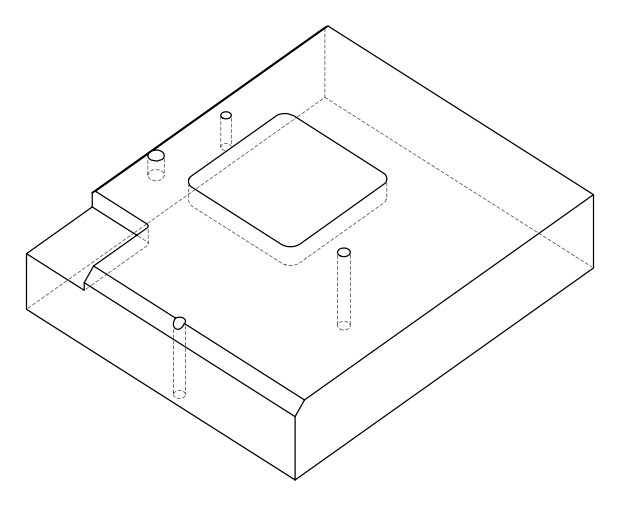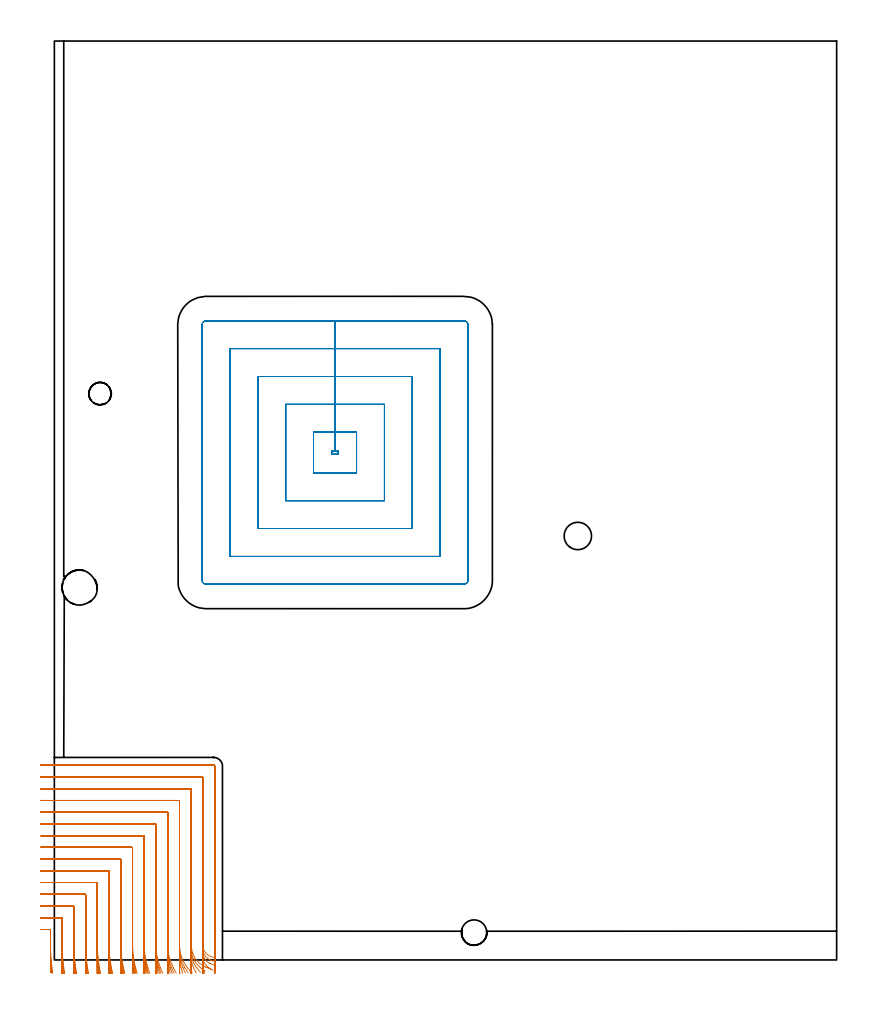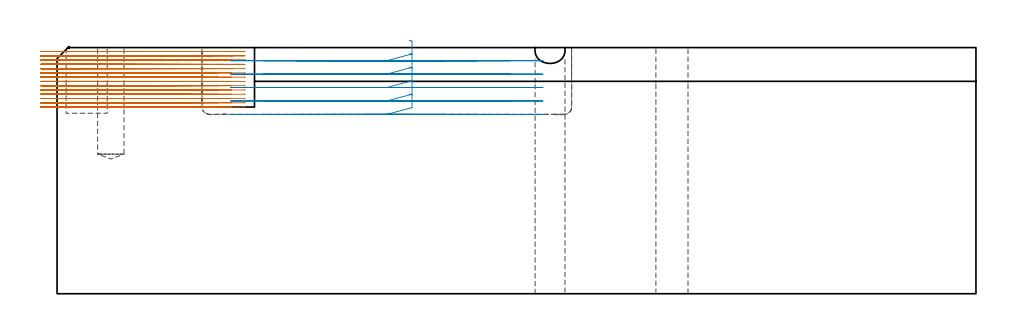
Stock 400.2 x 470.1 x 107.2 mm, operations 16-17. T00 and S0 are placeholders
(PLAN: 17 operations, 12 tool changes, 94.2 min)
(1 SPOT_DRILL | STEP1HOLE | NXT0321_9005460120000 | 0.03 min | 0 mm3)
(2 SPOT_DRILL_1 | STEP1HOLE_1 | NXT0321_9005460120000 | 0.03 min | 3 mm3)
(3 SPOT_DRILL_2 | STEP1POCKET | NXT0321_9005460120000 | 0.05 min | 182 mm3)
(4 SPOT_DRILL_3 | STEP1POCKET_1 | NXT0321_9005460120000 | 0.03 min | 1 mm3)
(5 DRILL_BLIND_HOLE_INTO_CENTER | STEP1HOLE | NXT0301_056 | 0.06 min | 657 mm3)
(6 GUN_DRILL_THROUGH_HOLE | STEP1HOLE | UGT0307_005 | 0.52 min | 5117 mm3)
(7 DRILL_TO_ENLARGE_THROUGH_HOLE | STEP1HOLE | NXT0301_101 | 0.45 min | 8404 mm3)
(8 DRILL_BLIND_HOLE_INTO_CENTER_1 | STEP1HOLE_1 | NXT0301_056 | 0.06 min | 659 mm3)
(9 GUN_DRILL_THROUGH_HOLE_1 | STEP1HOLE_1 | UGT0307_005 | 0.53 min | 5120 mm3)
(10 DRILL_TO_ENLARGE_THROUGH_HOLE_1 | STEP1HOLE_1 | NXT0301_104 | 0.45 min | 10671 mm3)
(11 DRILL_BLIND_HOLE_INTO_CENTER_2 | STEP1POCKET | NXT0301_128 | 0.12 min | 2915 mm3)
(12 DRILL_BLIND_HOLE_INTO_CENTER_3 | STEP1POCKET_1 | NXT0301_086 | 0.2 min | 4869 mm3)
(13 MILL_ROUGH_BLIND_HOLE_CONTOUR | STEP1POCKET | NXT0201_013 | Spiral | 1.2 min | 4091 mm3)
(14 AREA_MILL | FG_CHAMFER_SURFACE | UGT0205_001 | 6.05 min | 4257 mm3)
(15 AREA_MILL_1 | FG_CHAMFER_SURFACE_1 | UGT0205_001 | 15.18 min | 34493 mm3)
(16 MILL_CORNER_NOTCH_RECTANGULAR | CORNER_NOTCH_RECTANGULAR | NXT0201_009 | Follow Part, ap 2, ae 75% | 51.94 min | 229844 mm3)
(17 MILL_RECTANGULAR_POCKET | POCKET_RECTANGULAR_STRAIGHT | NXT0201_007 | Follow Part, ap 6.25, ae 75% | 17.32 min | 741910 mm3)
(TOOL NXT0321_9005460120000 | NC Spot Drill, 142deg, 12mm, Carbide, Uncoated | D12 PA142 FL30 Z2)
(TOOL NXT0301_056 | Carbide Drill 8.5mm [860.1-0850-026A1-MM 2214] | D8.5 PA140 FL47 Z2)
(TOOL UGT0307_005 | Gun Drill 8.3 mm | D8.3 PA130 FL24 Z1)
(TOOL NXT0301_101 | Carbide Drill 13mm [860.1-1300-104A1-MM 2214] | D13 PA140 FL123 Z2)
(TOOL NXT0301_104 | Carbide Drill 14mm [860.1-1400-112A1-MM 2214] | D14 PA140 FL123 Z2)
(TOOL NXT0301_128 | Carbide Drill 12mm [861.1-1200-036A1-GP GC34] | D12 PA150 FL37.4 Z2)
(TOOL NXT0301_086 | Carbide Drill 11.5mm [860.1-1150-035A1-MM 2214] | D11.5 PA140 FL55 Z2)
(TOOL NXT0201_013 | ENDMILL 10mm | D10 FL30 Z4)
(TOOL UGT0205_001 | Chamfer Mill 20 x 3 x 45 deg. | D20 FL50 Z2)
(TOOL NXT0201_009 | ENDMILL 8mm [2P460-0800-NA 1630] | D8 FL26 Z6)
(TOOL NXT0201_007 | ENDMILL 25mm [R216.25-25050GCK54P 1620] | D25 R3 FL54 Z5)
(OP 16 MILL_CORNER_NOTCH_RECTANGULAR)
G17 G21 G94 G90
T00 M6
G54
G17 G0 G90 X-0.844 Y-6.774 S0 M3
G43 Z117.335 H1
Z105.475
G94 G1 X-1.245 Y-3.801 F250.
G2 X-2. Y7.434 R84. F500.
G1 Y15.206
G3 X-2.394 Y15.6 R0.4
G1 X-4.
X-7. Y15.601 F250.
G0 Z117.335
X5.282 Y-6.968
Z105.475
G1 X4.843 Y-4.
G2 X4. Y7.434 R78. F500.
G1 Y21.205
G3 X3.605 Y21.6 R0.4
G1 X-2.394
X-4.
X-7. Y21.601 F250.
G0 Z117.335
X11.39 Y-6.962
Z105.475
G1 X10.914 Y-4.
G2 X10. Y7.434 R72. F500.
G1 Y27.205
G3 X9.605 Y27.6 R0.4
G1 X3.605
X-4.
X-7. Y27.601 F250.
G0 Z117.335
X17.518 Y-6.955
Z105.475
G1 X16.998 Y-4.
G2 X16. Y7.434 R66. F500.
G1 Y33.205
G3 X15.605 Y33.6 R0.4
G1 X9.605
X-4.
X-7. Y33.601 F250.
G0 Z117.335
X23.671 Y-6.945
Z105.475
G1 X23.1 Y-4.
G2 X22. Y7.434 R60. F500.
G1 Y39.205
G3 X21.605 Y39.6 R0.4
G1 X15.605
X-4.
X-7. Y39.601 F250.
G0 Z117.335
X29.86 Y-6.932
Z105.475
G1 X29.224 Y-4.
G2 X28. Y7.434 R54. F500.
G1 Y45.205
G3 X27.605 Y45.6 R0.4
G1 X21.605
X-4.
X-7. Y45.601 F250.
G0 Z117.335
X36.096 Y-6.914
Z105.475
G1 X35.382 Y-4.
G2 X34. Y7.434 R48. F500.
G1 Y51.204
G3 X33.604 Y51.6 R0.4
G1 X27.605
X-4.
X-7. Y51.601 F250.
G0 Z117.335
X42.403 Y-6.887
Z105.475
G1 X41.586 Y-4.
G2 X40. Y7.434 R42. F500.
G1 Y57.204
G3 X39.604 Y57.6 R0.4
G1 X33.604
X-4.
X-7. Y57.601 F250.
G0 Z117.335
X48.817 Y-6.845
Z105.475
G1 X47.864 Y-4.
G2 X46. Y7.434 R36. F500.
G1 Y63.204
G3 X45.604 Y63.6 R0.4
G1 X39.604
X-4.
X-7. Y63.602 F250.
G0 Z117.335
X55.408 Y-6.774
Z105.475
G1 X54.264 Y-4.
G2 X52. Y7.434 R30. F500.
G1 Y69.204
G3 X51.604 Y69.6 R0.4
G1 X45.604
X-4.
X-7. Y69.602 F250.
G0 Z117.335
X62.328 Y-6.638
Z105.475
G1 X60.899 Y-4.
G2 X58. Y7.434 R24. F500.
G1 Y75.204
G3 X57.604 Y75.6 R0.4
G1 X51.604
X-4.
X-7. Y75.602 F250.
G0 Z117.335
X70.004 Y-6.317
Z105.475
G1 X68.098 Y-4.
G2 X64. Y7.434 R18. F500.
G1 Y81.203
G3 X63.603 Y81.6 R0.4
G1 X57.604
X-4.
X-7. Y81.603 F250.
G0 Z117.335
X80.305 Y-4.819
Z105.475
G1 X77.522 Y-3.699
G2 X70. Y7.434 R12. F500.
G1 Y87.203
G3 X69.603 Y87.6 R0.4
G1 X63.603
X-4.
X-7. Y87.605 F250.
G0 Z117.335
X81.414 Y1.277
Z105.475
G1 X80. Y1.777
G2 X76. Y7.434 R6. F500.
G1 Y93.203
G3 X75.603 Y93.6 R0.4
G1 X69.603
X-4.
X-7. Y93.609 F250.
G0 Z117.335
X82. Y4.434
Z105.475
G1 Y7.434
Y99.203 F500.
G3 X81.603 Y99.6 R0.4
G1 X-3.982
X-6.982 F250.
G0 Z117.335
X-1.153 Y-6.696
Z103.616
G1 X-1.485 Y-3.714
G2 X-2. Y5.574 R84. F500.
G1 Y15.206
G3 X-2.394 Y15.6 R0.4
G1 X-4.
X-7. F250.
G0 Z117.335
X4.958 Y-6.977
Z103.616
G1 X4.59 Y-4.
G2 X4. Y5.574 R78. F500.
G1 Y21.205
G3 X3.605 Y21.6 R0.4
G1 X-4.
X-7. F250.
G0 Z117.335
X11.038 Y-6.973
Z103.616
G1 X10.639 Y-4.
G2 X10. Y5.574 R72. F500.
G1 Y27.205
G3 X9.605 Y27.6 R0.4
G1 X-4.
X-7. F250.
G0 Z117.335
X17.133 Y-6.968
Z103.616
G1 X16.698 Y-4.
G2 X16. Y5.574 R66. F500.
G1 Y33.205
G3 X15.605 Y33.6 R0.4
G1 X-4.
X-7. F250.
G0 Z117.335
X23.247 Y-6.962
Z103.616
G1 X22.769 Y-4.
G2 X22. Y5.574 R60. F500.
G1 Y39.205
G3 X21.605 Y39.6 R0.4
G1 X-4.
X-7. F250.
G0 Z117.335
X29.387 Y-6.952
Z103.616
G1 X28.856 Y-4.
G2 X28. Y5.574 R54. F500.
G1 Y45.205
G3 X27.605 Y45.6 R0.4
G1 X-4.
X-7. F250.
G0 Z117.335
X35.563 Y-6.94
Z103.616
G1 X34.965 Y-4.
G2 X34. Y5.574 R48. F500.
G1 Y51.204
G3 X33.604 Y51.6 R0.4
G1 X-4.
X-7. F250.
G0 Z117.335
X41.79 Y-6.921
Z103.616
G1 X41.106 Y-4.
G2 X40. Y5.574 R42. F500.
G1 Y57.204
G3 X39.604 Y57.6 R0.4
G1 X-4.
X-7. F250.
G0 Z117.335
X48.094 Y-6.892
Z103.616
G1 X47.296 Y-4.
G2 X46. Y5.574 R36. F500.
G1 Y63.204
G3 X45.604 Y63.6 R0.4
G1 X-4.
X-7. F250.
G0 Z117.335
X54.526 Y-6.843
Z103.616
G1 X53.569 Y-4.
G2 X52. Y5.574 R30. F500.
G1 Y69.204
G3 X51.604 Y69.6 R0.4
G1 X-4.
X-7. F250.
G0 Z117.335
X61.189 Y-6.751
Z103.616
G1 X59.992 Y-4.
G2 X58. Y5.574 R24. F500.
G1 Y75.204
G3 X57.604 Y75.6 R0.4
G1 X-4.
X-7. F250.
G0 Z117.335
X68.353 Y-6.54
Z103.616
G1 X66.757 Y-4.
G2 X64. Y5.574 R18. F500.
G1 Y81.204
G3 X63.603 Y81.6 R0.4
G1 X-4.
X-7. F250.
G0 Z117.335
X77.159 Y-5.809
Z103.616
G1 X74.766 Y-4.
G2 X70. Y5.574 R12. F500.
G1 Y87.203
G3 X69.603 Y87.6 R0.4
G1 X-4.
X-7. F250.
G0 Z117.335
X81.413 Y-0.583
Z103.616
G1 X79.999 Y-0.082
G2 X76. Y5.574 R6. F500.
G1 Y93.203
G3 X75.603 Y93.6 R0.4
G1 X-4.
X-7. F250.
G0 Z117.335
X82. Y2.574
Z103.616
G1 Y5.574
Y99.203 F500.
G3 X81.603 Y99.6 R0.4
G1 X-4.
X-7. F250.
G0 Z117.335
X-1.416 Y-6.619
Z101.756
G1 X-1.678 Y-3.631
G2 X-2. Y3.714 R84. F500.
G1 Y15.206
G3 X-2.394 Y15.6 R0.4
G1 X-4.
X-7. F250.
G0 Z117.335
X4.679 Y-6.985
Z101.756
G1 X4.382 Y-4.
G2 X4. Y3.714 R78. F500.
G1 Y21.205
G3 X3.605 Y21.6 R0.4
G1 X-4.
X-7. F250.
G0 Z117.335
X10.736 Y-6.983
Z101.756
G1 X10.414 Y-4.
G2 X10. Y3.714 R72. F500.
G1 Y27.205
G3 X9.605 Y27.6 R0.4
G1 X-4.
X-7. F250.
G0 Z117.335
X16.803 Y-6.979
Z101.756
G1 X16.452 Y-4.
G2 X16. Y3.714 R66. F500.
G1 Y33.205
G3 X15.605 Y33.6 R0.4
G1 X-4.
X-7. F250.
G0 Z117.335
X22.884 Y-6.975
Z101.756
G1 X22.498 Y-4.
G2 X22. Y3.714 R60. F500.
G1 Y39.205
G3 X21.605 Y39.6 R0.4
G1 X-4.
X-7. F250.
G0 Z117.335
X28.982 Y-6.969
Z101.756
G1 X28.554 Y-4.
G2 X28. Y3.714 R54. F500.
G1 Y45.205
G3 X27.605 Y45.6 R0.4
G1 X-4.
X-7. F250.
G0 Z117.335
X35.106 Y-6.961
Z101.756
G1 X34.624 Y-4.
G2 X34. Y3.714 R48. F500.
G1 Y51.204
G3 X33.604 Y51.6 R0.4
G1 X-4.
X-7. F250.
G0 Z117.335
X41.266 Y-6.949
Z101.756
G1 X40.715 Y-4.
G2 X40. Y3.714 R42. F500.
G1 Y57.204
G3 X39.604 Y57.6 R0.4
G1 X-4.
X-7. F250.
G0 Z117.335
X47.479 Y-6.93
Z101.756
G1 X46.836 Y-4.
G2 X46. Y3.714 R36. F500.
G1 Y63.204
G3 X45.604 Y63.6 R0.4
G1 X-4.
X-7. F250.
G0 Z117.335
X53.78 Y-6.899
Z101.756
G1 X53.009 Y-4.
G2 X52. Y3.714 R30. F500.
G1 Y69.204
G3 X51.604 Y69.6 R0.4
G1 X-4.
X-7. F250.
G0 Z117.335
X60.238 Y-6.841
Z101.756
G1 X59.274 Y-4.
G2 X58. Y3.714 R24. F500.
G1 Y75.204
G3 X57.604 Y75.6 R0.4
G1 X-4.
X-7. F250.
G0 Z117.335
X67.023 Y-6.711
Z101.756
G1 X65.737 Y-4.
G2 X64. Y3.714 R18. F500.
G1 Y81.203
G3 X63.603 Y81.6 R0.4
G1 X-4.
X-7. F250.
G0 Z117.335
X74.737 Y-6.298
Z101.756
G1 X72.808 Y-4.
G2 X70. Y3.714 R12. F500.
G1 Y87.203
G3 X69.603 Y87.6 R0.4
G1 X-4.
X-7. F250.
G0 Z117.335
X82.329 Y-2.986
Z101.756
G1 X79.583 Y-1.778
G2 X76. Y3.714 R6. F500.
G1 Y93.203
G3 X75.603 Y93.6 R0.4
G1 X-4.
X-7. F250.
G0 Z117.335
X82. Y0.714
Z101.756
G1 Y3.714
Y99.203 F500.
G3 X81.603 Y99.6 R0.4
G1 X-4.
X-7. F250.
G0 Z117.335
X-1.688 Y-6.536
Z99.896
G1 X-1.861 Y-3.541
G2 X-2. Y1.292 R84. F500.
G1 Y15.206
G3 X-2.394 Y15.6 R0.4
G1 X-4.
X-7. F250.
G0 Z117.335
X4.383 Y-6.993
Z99.896
G1 X4.18 Y-4.
G2 X4. Y1.292 R78. F500.
G1 Y21.205
G3 X3.605 Y21.6 R0.4
G1 X-4.
X-7. F250.
G0 Z117.335
X10.415 Y-6.992
Z99.896
G1 X10.195 Y-4.
G2 X10. Y1.292 R72. F500.
G1 Y27.205
G3 X9.605 Y27.6 R0.4
G1 X-4.
X-7. F250.
G0 Z117.335
X16.453 Y-6.99
Z99.896
G1 X16.212 Y-4.
G2 X16. Y1.292 R66. F500.
G1 Y33.205
G3 X15.605 Y33.6 R0.4
G1 X-4.
X-7. F250.
G0 Z117.335
X22.498 Y-6.988
Z99.896
G1 X22.234 Y-4.
G2 X22. Y1.292 R60. F500.
G1 Y39.205
G3 X21.605 Y39.6 R0.4
G1 X-4.
X-7. F250.
G0 Z117.335
X28.554 Y-6.986
Z99.896
G1 X28.26 Y-4.
G2 X28. Y1.292 R54. F500.
G1 Y45.205
G3 X27.605 Y45.6 R0.4
G1 X-4.
X-7. F250.
G0 Z117.335
X34.623 Y-6.982
Z99.896
G1 X34.293 Y-4.
G2 X34. Y1.292 R48. F500.
G1 Y51.204
G3 X33.604 Y51.6 R0.4
G1 X-4.
X-7. F250.
G0 Z117.335
X40.713 Y-6.976
Z99.896
G1 X40.335 Y-4.
G2 X40. Y1.292 R42. F500.
G1 Y57.204
G3 X39.604 Y57.6 R0.4
G1 X-4.
X-7. F250.
G0 Z117.335
X46.832 Y-6.967
Z99.896
G1 X46.391 Y-4.
G2 X46. Y1.292 R36. F500.
G1 Y63.204
G3 X45.604 Y63.6 R0.4
G1 X-4.
X-7. F250.
G0 Z117.335
X53. Y-6.953
Z99.896
G1 X52.47 Y-4.
G2 X52. Y1.292 R30. F500.
G1 Y69.204
G3 X51.604 Y69.6 R0.4
G1 X-4.
X-7. F250.
G0 Z117.335
X59.252 Y-6.926
Z99.896
G1 X58.591 Y-4.
G2 X58. Y1.292 R24. F500.
G1 Y75.204
G3 X57.604 Y75.6 R0.4
G1 X-4.
X-7. F250.
G0 Z117.335
X65.677 Y-6.867
Z99.896
G1 X64.795 Y-4.
G2 X64. Y1.292 R18. F500.
G1 Y81.204
G3 X63.604 Y81.6 R0.4
G1 X-4.
X-7. F250.
G0 Z117.335
X72.553 Y-6.693
Z99.896
G1 X71.23 Y-4.
G2 X70. Y1.292 R12. F500.
G1 Y87.203
G3 X69.603 Y87.6 R0.4
G1 X-4.
X-7. F250.
G0 Z117.335
X81.196 Y-5.368
Z99.896
G1 X78.693 Y-3.714
G2 X76. Y1.292 R6. F500.
G1 Y93.203
G3 X75.603 Y93.6 R0.4
G1 X-4.
X-7. F250.
G0 Z117.335
X82. Y-1.708
Z99.896
G1 Y1.292
Y99.203 F500.
G3 X81.603 Y99.6 R0.4
G1 X-4.
X-7. F250.
G0 Z117.335
X-1.971 Y-6.466
Z98.037
G1 X-1.997 Y-3.466
G2 X-2. Y-2.747 R84. F500.
G1 Y15.206
G3 X-2.394 Y15.6 R0.4
G1 X-4.
X-7. F250.
G0 Z117.335
X4.058 Y-7.
Z98.037
G1 X4.01 Y-4.
G2 X4. Y-2.747 R78. F500.
G1 Y21.206
G3 X3.606 Y21.6 R0.4
G1 X-4.
X-7. F250.
G0 Z117.335
X10.063 Y-7.
Z98.037
G1 X10.011 Y-4.
G2 X10. Y-2.747 R72. F500.
G1 Y27.205
G3 X9.605 Y27.6 R0.4
G1 X-4.
X-7. F250.
G0 Z117.335
X16.069 Y-6.999
Z98.037
G1 X16.012 Y-4.
G2 X16. Y-2.747 R66. F500.
G1 Y33.205
G3 X15.605 Y33.6 R0.4
G1 X-4.
X-7. F250.
G0 Z117.335
X22.076 Y-6.999
Z98.037
G1 X22.013 Y-4.
G2 X22. Y-2.747 R60. F500.
G1 Y39.205
G3 X21.605 Y39.6 R0.4
G1 X-4.
X-7. F250.
G0 Z117.335
X28.084 Y-6.999
Z98.037
G1 X28.015 Y-4.
G2 X28. Y-2.747 R54. F500.
G1 Y45.205
G3 X27.605 Y45.6 R0.4
G1 X-4.
X-7. F250.
G0 Z117.335
X34.095 Y-6.999
Z98.037
G1 X34.016 Y-4.
G2 X34. Y-2.747 R48. F500.
G1 Y51.204
G3 X33.604 Y51.6 R0.4
G1 X-4.
X-7. F250.
G0 Z117.335
X40.108 Y-6.999
Z98.037
G1 X40.019 Y-4.
G2 X40. Y-2.747 R42. F500.
G1 Y57.204
G3 X39.604 Y57.6 R0.4
G1 X-4.
X-7. F250.
G0 Z117.335
X46.126 Y-6.998
Z98.037
G1 X46.022 Y-4.
G2 X46. Y-2.747 R36. F500.
G1 Y63.204
G3 X45.604 Y63.6 R0.4
G1 X-4.
X-7. F250.
G0 Z117.335
X52.151 Y-6.997
Z98.037
G1 X52.026 Y-4.
G2 X52. Y-2.747 R30. F500.
G1 Y69.204
G3 X51.604 Y69.6 R0.4
G1 X-4.
X-7. F250.
G0 Z117.335
X58.189 Y-6.996
Z98.037
G1 X58.033 Y-4.
G2 X58. Y-2.747 R24. F500.
G1 Y75.204
G3 X57.604 Y75.6 R0.4
G1 X-4.
X-7. F250.
G0 Z117.335
X64.252 Y-6.993
Z98.037
G1 X64.044 Y-4.
G2 X64. Y-2.747 R18. F500.
G1 Y81.204
G3 X63.604 Y81.6 R0.4
G1 X-4.
X-7. F250.
G0 Z117.335
X70.379 Y-6.984
Z98.037
G1 X70.066 Y-4.
G2 X70. Y-2.747 R12. F500.
G1 Y87.203
G3 X69.603 Y87.6 R0.4
G1 X-4.
X-7. F250.
G0 Z117.335
X76.759 Y-6.934
Z98.037
G1 X76.132 Y-4.
G2 X76. Y-2.747 R6. F500.
G1 Y93.203
G3 X75.603 Y93.6 R0.4
G1 X-4.
X-7. F250.
G0 Z117.335
X82. Y-5.747
Z98.037
G1 Y-2.747
Y99.203 F500.
G3 X81.603 Y99.6 R0.4
G1 X-4.
X-7. F250.
G0 Z117.335
X-2. Y-6.464
Z96.177
G1 Y-3.464
Y15.206 F500.
G3 X-2.394 Y15.6 R0.4
G1 X-4.
X-7. F250.
G0 Z117.335
X4.005 Y-7.
Z96.177
G1 X4. Y-4.
Y-3.871 F500.
Y21.206
G3 X3.606 Y21.6 R0.4
G1 X-4.
X-7. F250.
G0 Z117.335
X10.005 Y-7.
Z96.177
G1 X10. Y-4.
Y-3.871 F500.
Y27.205
G3 X9.605 Y27.6 R0.4
G1 X-4.
X-7. F250.
G0 Z117.335
X16.006 Y-7.
Z96.177
G1 X16. Y-4.
Y-3.871 F500.
Y33.205
G3 X15.605 Y33.6 R0.4
G1 X-4.
X-7. F250.
G0 Z117.335
X22.007 Y-7.
Z96.177
G1 X22. Y-4.
Y-3.871 F500.
Y39.205
G3 X21.605 Y39.6 R0.4
G1 X-4.
X-7. F250.
G0 Z117.335
X28.007 Y-7.
Z96.177
G1 X28. Y-4.
Y-3.871 F500.
Y45.205
G3 X27.605 Y45.6 R0.4
G1 X-4.
X-7. F250.
G0 Z117.335
X34.008 Y-7.
Z96.177
G1 X34. Y-4.
Y-3.871 F500.
Y51.204
G3 X33.604 Y51.6 R0.4
G1 X-4.
X-7. F250.
G0 Z117.335
X40.009 Y-7.
Z96.177
G1 X40. Y-4.
Y-3.871 F500.
Y57.204
G3 X39.604 Y57.6 R0.4
G1 X-4.
X-7. F250.
G0 Z117.335
X46.011 Y-7.
Z96.177
G1 X46. Y-4.
Y-3.871 F500.
Y63.204
G3 X45.604 Y63.6 R0.4
G1 X-4.
X-7. F250.
G0 Z117.335
X52.013 Y-7.
Z96.177
G1 X52. Y-4.
Y-3.871 F500.
Y69.204
G3 X51.604 Y69.6 R0.4
G1 X-4.
X-7. F250.
G0 Z117.335
X58.016 Y-7.
Z96.177
G1 X58. Y-4.
Y-3.871 F500.
Y75.204
G3 X57.604 Y75.6 R0.4
G1 X-4.
X-7. F250.
G0 Z117.335
X64.022 Y-7.
Z96.177
G1 X64. Y-4.
Y-3.871 F500.
Y81.204
G3 X63.604 Y81.6 R0.4
G1 X-4.
X-7. F250.
G0 Z117.335
X70.033 Y-7.
Z96.177
G1 X70.001 Y-4.
X70. Y-3.871 F500.
Y87.203
G3 X69.603 Y87.6 R0.4
G1 X-4.
X-7. F250.
G0 Z117.335
X76.066 Y-6.999
Z96.177
G1 X76.001 Y-4.
X76. Y-3.871 F500.
Y93.203
G3 X75.603 Y93.6 R0.4
G1 X-4.
X-7. F250.
G0 Z117.335
X82. Y-6.871
Z96.177
G1 Y-3.871
Y99.203 F500.
G3 X81.603 Y99.6 R0.4
G1 X-4.
X-7. F250.
G0 Z117.335
X-2. Y-6.464
Z94.317
G1 Y-3.464
Y15.206 F500.
G3 X-2.394 Y15.6 R0.4
G1 X-4.
X-7. F250.
G0 Z117.335
X4. Y-7.
Z94.317
G1 Y-4.
Y21.206 F500.
G3 X3.606 Y21.6 R0.4
G1 X-4.
X-7. F250.
G0 Z117.335
X10. Y-7.
Z94.317
G1 Y-4.
Y27.205 F500.
G3 X9.605 Y27.6 R0.4
G1 X-4.
X-7. F250.
G0 Z117.335
X16. Y-7.
Z94.317
G1 Y-4.
Y33.205 F500.
G3 X15.605 Y33.6 R0.4
G1 X-4.
X-7. F250.
G0 Z117.335
X22. Y-7.
Z94.317
G1 Y-4.
Y39.205 F500.
G3 X21.605 Y39.6 R0.4
G1 X-4.
X-7. F250.
G0 Z117.335
X28. Y-7.
Z94.317
G1 Y-4.
Y45.205 F500.
G3 X27.605 Y45.6 R0.4
G1 X-4.
X-7. F250.
G0 Z117.335
X34. Y-7.
Z94.317
G1 Y-4.
Y51.204 F500.
G3 X33.604 Y51.6 R0.4
G1 X-4.
X-7. F250.
G0 Z117.335
X40. Y-7.
Z94.317
G1 Y-4.
Y57.204 F500.
G3 X39.604 Y57.6 R0.4
G1 X-4.
X-7. F250.
G0 Z117.335
X46. Y-7.
Z94.317
G1 Y-4.
Y63.204 F500.
G3 X45.604 Y63.6 R0.4
G1 X-4.
X-7. F250.
G0 Z117.335
X52. Y-7.
Z94.317
G1 Y-4.
Y69.204 F500.
G3 X51.604 Y69.6 R0.4
G1 X-4.
X-7. F250.
G0 Z117.335
X58. Y-7.
Z94.317
G1 Y-4.
Y75.204 F500.
G3 X57.604 Y75.6 R0.4
G1 X-4.
X-7. F250.
G0 Z117.335
X64. Y-7.
Z94.317
G1 Y-4.
Y81.204 F500.
G3 X63.604 Y81.6 R0.4
G1 X-4.
X-7. F250.
G0 Z117.335
X70. Y-7.
Z94.317
G1 Y-4.
Y87.203 F500.
G3 X69.603 Y87.6 R0.4
G1 X-4.
X-7. F250.
G0 Z117.335
X76. Y-7.
Z94.317
G1 Y-4.
Y93.203 F500.
G3 X75.603 Y93.6 R0.4
G1 X-4.
X-7. F250.
G0 Z117.335
X82. Y-7.
Z94.317
G1 Y-4.
Y99.203 F500.
G3 X81.603 Y99.6 R0.4
G1 X-4.
X-7. F250.
G0 Z117.335
X-2. Y-6.464
Z92.458
G1 Y-3.464
Y15.206 F500.
G3 X-2.394 Y15.6 R0.4
G1 X-4.
X-7. F250.
G0 Z117.335
X4. Y-7.
Z92.458
G1 Y-4.
Y21.206 F500.
G3 X3.606 Y21.6 R0.4
G1 X-4.
X-7. F250.
G0 Z117.335
X10. Y-7.
Z92.458
G1 Y-4.
Y27.205 F500.
G3 X9.605 Y27.6 R0.4
G1 X-4.
X-7. F250.
G0 Z117.335
X16. Y-7.
Z92.458
G1 Y-4.
Y33.205 F500.
G3 X15.605 Y33.6 R0.4
G1 X-4.
X-7. F250.
G0 Z117.335
X22. Y-7.
Z92.458
G1 Y-4.
Y39.205 F500.
G3 X21.605 Y39.6 R0.4
G1 X-4.
X-7. F250.
G0 Z117.335
X28. Y-7.
Z92.458
G1 Y-4.
Y45.205 F500.
G3 X27.605 Y45.6 R0.4
G1 X-4.
X-7. F250.
G0 Z117.335
X34. Y-7.
Z92.458
G1 Y-4.
Y51.204 F500.
G3 X33.604 Y51.6 R0.4
G1 X-4.
X-7. F250.
G0 Z117.335
X40. Y-7.
Z92.458
G1 Y-4.
Y57.204 F500.
G3 X39.604 Y57.6 R0.4
G1 X-4.
X-7. F250.
G0 Z117.335
X46. Y-7.
Z92.458
G1 Y-4.
Y63.204 F500.
G3 X45.604 Y63.6 R0.4
G1 X-4.
X-7. F250.
G0 Z117.335
X52. Y-7.
Z92.458
G1 Y-4.
Y69.204 F500.
G3 X51.604 Y69.6 R0.4
G1 X-4.
X-7. F250.
G0 Z117.335
X58. Y-7.
Z92.458
G1 Y-4.
Y75.204 F500.
G3 X57.604 Y75.6 R0.4
G1 X-4.
X-7. F250.
G0 Z117.335
X64. Y-7.
Z92.458
G1 Y-4.
Y81.204 F500.
G3 X63.604 Y81.6 R0.4
G1 X-4.
X-7. F250.
G0 Z117.335
X70. Y-7.
Z92.458
G1 Y-4.
Y87.203 F500.
G3 X69.603 Y87.6 R0.4
G1 X-4.
X-7. F250.
G0 Z117.335
X76. Y-7.
Z92.458
G1 Y-4.
Y93.203 F500.
G3 X75.603 Y93.6 R0.4
G1 X-4.
X-7. F250.
G0 Z117.335
X82. Y-7.
Z92.458
G1 Y-4.
Y99.203 F500.
G3 X81.603 Y99.6 R0.4
G1 X-4.
X-7. F250.
G0 Z117.335
X-2. Y-6.464
Z90.598
G1 Y-3.464
Y15.206 F500.
G3 X-2.394 Y15.6 R0.4
G1 X-4.
X-7. F250.
G0 Z117.335
X4. Y-7.
Z90.598
G1 Y-4.
Y21.206 F500.
G3 X3.606 Y21.6 R0.4
G1 X-4.
X-7. F250.
G0 Z117.335
X10. Y-7.
Z90.598
G1 Y-4.
Y27.205 F500.
G3 X9.605 Y27.6 R0.4
G1 X-4.
X-7. F250.
G0 Z117.335
X16. Y-7.
Z90.598
G1 Y-4.
Y33.205 F500.
G3 X15.605 Y33.6 R0.4
G1 X-4.
X-7. F250.
G0 Z117.335
X22. Y-7.
Z90.598
G1 Y-4.
Y39.205 F500.
G3 X21.605 Y39.6 R0.4
G1 X-4.
X-7. F250.
G0 Z117.335
X28. Y-7.
Z90.598
G1 Y-4.
Y45.205 F500.
G3 X27.605 Y45.6 R0.4
G1 X-4.
X-7. F250.
G0 Z117.335
X34. Y-7.
Z90.598
G1 Y-4.
Y51.204 F500.
G3 X33.604 Y51.6 R0.4
G1 X-4.
X-7. F250.
G0 Z117.335
X40. Y-7.
Z90.598
G1 Y-4.
Y57.204 F500.
G3 X39.604 Y57.6 R0.4
G1 X-4.
X-7. F250.
G0 Z117.335
X46. Y-7.
Z90.598
G1 Y-4.
Y63.204 F500.
G3 X45.604 Y63.6 R0.4
G1 X-4.
X-7. F250.
G0 Z117.335
X52. Y-7.
Z90.598
G1 Y-4.
Y69.204 F500.
G3 X51.604 Y69.6 R0.4
G1 X-4.
X-7. F250.
G0 Z117.335
X58. Y-7.
Z90.598
G1 Y-4.
Y75.204 F500.
G3 X57.604 Y75.6 R0.4
G1 X-4.
X-7. F250.
G0 Z117.335
X64. Y-7.
Z90.598
G1 Y-4.
Y81.204 F500.
G3 X63.604 Y81.6 R0.4
G1 X-4.
X-7. F250.
G0 Z117.335
X70. Y-7.
Z90.598
G1 Y-4.
Y87.203 F500.
G3 X69.603 Y87.6 R0.4
G1 X-4.
X-7. F250.
G0 Z117.335
X76. Y-7.
Z90.598
G1 Y-4.
Y93.203 F500.
G3 X75.603 Y93.6 R0.4
G1 X-4.
X-7. F250.
G0 Z117.335
X82. Y-7.
Z90.598
G1 Y-4.
Y99.203 F500.
G3 X81.603 Y99.6 R0.4
G1 X-4.
X-7. F250.
G0 Z117.335
X-2. Y-6.464
Z88.739
G1 Y-3.464
Y15.206 F500.
G3 X-2.394 Y15.6 R0.4
G1 X-4.
X-7. F250.
G0 Z117.335
X4. Y-7.
Z88.739
G1 Y-4.
Y21.206 F500.
G3 X3.606 Y21.6 R0.4
G1 X-4.
X-7. F250.
G0 Z117.335
X10. Y-7.
Z88.739
G1 Y-4.
Y27.205 F500.
G3 X9.605 Y27.6 R0.4
G1 X-4.
X-7. F250.
G0 Z117.335
X16. Y-7.
Z88.739
G1 Y-4.
Y33.205 F500.
G3 X15.605 Y33.6 R0.4
G1 X-4.
X-7. F250.
G0 Z117.335
X22. Y-7.
Z88.739
G1 Y-4.
Y39.205 F500.
G3 X21.605 Y39.6 R0.4
G1 X-4.
X-7. F250.
G0 Z117.335
X28. Y-7.
Z88.739
G1 Y-4.
Y45.205 F500.
G3 X27.605 Y45.6 R0.4
G1 X-4.
X-7. F250.
G0 Z117.335
X34. Y-7.
Z88.739
G1 Y-4.
Y51.204 F500.
G3 X33.604 Y51.6 R0.4
G1 X-4.
X-7. F250.
G0 Z117.335
X40. Y-7.
Z88.739
G1 Y-4.
Y57.204 F500.
G3 X39.604 Y57.6 R0.4
G1 X-4.
X-7. F250.
G0 Z117.335
X46. Y-7.
Z88.739
G1 Y-4.
Y63.204 F500.
G3 X45.604 Y63.6 R0.4
G1 X-4.
X-7. F250.
G0 Z117.335
X52. Y-7.
Z88.739
G1 Y-4.
Y69.204 F500.
G3 X51.604 Y69.6 R0.4
G1 X-4.
X-7. F250.
G0 Z117.335
X58. Y-7.
Z88.739
G1 Y-4.
Y75.204 F500.
G3 X57.604 Y75.6 R0.4
G1 X-4.
X-7. F250.
G0 Z117.335
X64. Y-7.
Z88.739
G1 Y-4.
Y81.204 F500.
G3 X63.604 Y81.6 R0.4
G1 X-4.
X-7. F250.
G0 Z117.335
X70. Y-7.
Z88.739
G1 Y-4.
Y87.203 F500.
G3 X69.603 Y87.6 R0.4
G1 X-4.
X-7. F250.
G0 Z117.335
X76. Y-7.
Z88.739
G1 Y-4.
Y93.203 F500.
G3 X75.603 Y93.6 R0.4
G1 X-4.
X-7. F250.
G0 Z117.335
X82. Y-7.
Z88.739
G1 Y-4.
Y99.203 F500.
G3 X81.603 Y99.6 R0.4
G1 X-4.
X-7. F250.
G0 Z117.335
X-2. Y-6.464
Z86.879
G1 Y-3.464
Y15.206 F500.
G3 X-2.394 Y15.6 R0.4
G1 X-4.
X-7. F250.
G0 Z117.335
X4. Y-7.
Z86.879
G1 Y-4.
Y21.206 F500.
G3 X3.606 Y21.6 R0.4
G1 X-4.
X-7. F250.
G0 Z117.335
X10. Y-7.
Z86.879
G1 Y-4.
Y27.205 F500.
G3 X9.605 Y27.6 R0.4
G1 X-4.
X-7. F250.
G0 Z117.335
X16. Y-7.
Z86.879
G1 Y-4.
Y33.205 F500.
G3 X15.605 Y33.6 R0.4
G1 X-4.
X-7. F250.
G0 Z117.335
X22. Y-7.
Z86.879
G1 Y-4.
Y39.205 F500.
G3 X21.605 Y39.6 R0.4
G1 X-4.
X-7. F250.
G0 Z117.335
X28. Y-7.
Z86.879
G1 Y-4.
Y45.205 F500.
G3 X27.605 Y45.6 R0.4
G1 X-4.
X-7. F250.
G0 Z117.335
X34. Y-7.
Z86.879
G1 Y-4.
Y51.204 F500.
G3 X33.604 Y51.6 R0.4
G1 X-4.
X-7. F250.
G0 Z117.335
X40. Y-7.
Z86.879
G1 Y-4.
Y57.204 F500.
G3 X39.604 Y57.6 R0.4
G1 X-4.
X-7. F250.
G0 Z117.335
X46. Y-7.
Z86.879
G1 Y-4.
Y63.204 F500.
G3 X45.604 Y63.6 R0.4
G1 X-4.
X-7. F250.
G0 Z117.335
X52. Y-7.
Z86.879
G1 Y-4.
Y69.204 F500.
G3 X51.604 Y69.6 R0.4
G1 X-4.
X-7. F250.
G0 Z117.335
X58. Y-7.
Z86.879
G1 Y-4.
Y75.204 F500.
G3 X57.604 Y75.6 R0.4
G1 X-4.
X-7. F250.
G0 Z117.335
X64. Y-7.
Z86.879
G1 Y-4.
Y81.204 F500.
G3 X63.604 Y81.6 R0.4
G1 X-4.
X-7. F250.
G0 Z117.335
X70. Y-7.
Z86.879
G1 Y-4.
Y87.203 F500.
G3 X69.603 Y87.6 R0.4
G1 X-4.
X-7. F250.
G0 Z117.335
X76. Y-7.
Z86.879
G1 Y-4.
Y93.203 F500.
G3 X75.603 Y93.6 R0.4
G1 X-4.
X-7. F250.
G0 Z117.335
X82. Y-7.
Z86.879
G1 Y-4.
Y99.203 F500.
G3 X81.603 Y99.6 R0.4
G1 X-4.
X-7. F250.
G0 Z117.335
X-2. Y-6.464
Z85.019
G1 Y-3.464
Y15.206 F500.
G3 X-2.394 Y15.6 R0.4
G1 X-4.
X-7. F250.
G0 Z117.335
X4. Y-7.
Z85.019
G1 Y-4.
Y21.206 F500.
G3 X3.606 Y21.6 R0.4
G1 X-4.
X-7. F250.
G0 Z117.335
X10. Y-7.
Z85.019
G1 Y-4.
Y27.205 F500.
G3 X9.605 Y27.6 R0.4
G1 X-4.
X-7. F250.
G0 Z117.335
X16. Y-7.
Z85.019
G1 Y-4.
Y33.205 F500.
G3 X15.605 Y33.6 R0.4
G1 X-4.
X-7. F250.
G0 Z117.335
X22. Y-7.
Z85.019
G1 Y-4.
Y39.205 F500.
G3 X21.605 Y39.6 R0.4
G1 X-4.
X-7. F250.
G0 Z117.335
X28. Y-7.
Z85.019
G1 Y-4.
Y45.205 F500.
G3 X27.605 Y45.6 R0.4
G1 X-4.
X-7. F250.
G0 Z117.335
X34. Y-7.
Z85.019
G1 Y-4.
Y51.204 F500.
G3 X33.604 Y51.6 R0.4
G1 X-4.
X-7. F250.
G0 Z117.335
X40. Y-7.
Z85.019
G1 Y-4.
Y57.204 F500.
G3 X39.604 Y57.6 R0.4
G1 X-4.
X-7. F250.
G0 Z117.335
X46. Y-7.
Z85.019
G1 Y-4.
Y63.204 F500.
G3 X45.604 Y63.6 R0.4
G1 X-4.
X-7. F250.
G0 Z117.335
X52. Y-7.
Z85.019
G1 Y-4.
Y69.204 F500.
G3 X51.604 Y69.6 R0.4
G1 X-4.
X-7. F250.
G0 Z117.335
X58. Y-7.
Z85.019
G1 Y-4.
Y75.204 F500.
G3 X57.604 Y75.6 R0.4
G1 X-4.
X-7. F250.
G0 Z117.335
X64. Y-7.
Z85.019
G1 Y-4.
Y81.204 F500.
G3 X63.604 Y81.6 R0.4
G1 X-4.
X-7. F250.
G0 Z117.335
X70. Y-7.
Z85.019
G1 Y-4.
Y87.203 F500.
G3 X69.603 Y87.6 R0.4
G1 X-4.
X-7. F250.
G0 Z117.335
X76. Y-7.
Z85.019
G1 Y-4.
Y93.203 F500.
G3 X75.603 Y93.6 R0.4
G1 X-4.
X-7. F250.
G0 Z117.335
X82. Y-7.
Z85.019
G1 Y-4.
Y99.203 F500.
G3 X81.603 Y99.6 R0.4
G1 X-4.
X-7. F250.
G0 Z117.335
X-2. Y-6.464
Z83.16
G1 Y-3.464
Y15.206 F500.
G3 X-2.394 Y15.6 R0.4
G1 X-4.
X-7. F250.
G0 Z117.335
X4. Y-7.
Z83.16
G1 Y-4.
Y21.206 F500.
G3 X3.606 Y21.6 R0.4
G1 X-4.
X-7. F250.
G0 Z117.335
X10. Y-7.
Z83.16
G1 Y-4.
Y27.205 F500.
G3 X9.605 Y27.6 R0.4
G1 X-4.
X-7. F250.
G0 Z117.335
X16. Y-7.
Z83.16
G1 Y-4.
Y33.205 F500.
G3 X15.605 Y33.6 R0.4
G1 X-4.
X-7. F250.
G0 Z117.335
X22. Y-7.
Z83.16
G1 Y-4.
Y39.205 F500.
G3 X21.605 Y39.6 R0.4
G1 X-4.
X-7. F250.
G0 Z117.335
X28. Y-7.
Z83.16
G1 Y-4.
Y45.205 F500.
G3 X27.605 Y45.6 R0.4
G1 X-4.
X-7. F250.
G0 Z117.335
X34. Y-7.
Z83.16
G1 Y-4.
Y51.204 F500.
G3 X33.604 Y51.6 R0.4
G1 X-4.
X-7. F250.
G0 Z117.335
X40. Y-7.
Z83.16
G1 Y-4.
Y57.204 F500.
G3 X39.604 Y57.6 R0.4
G1 X-4.
X-7. F250.
G0 Z117.335
X46. Y-7.
Z83.16
G1 Y-4.
Y63.204 F500.
G3 X45.604 Y63.6 R0.4
G1 X-4.
X-7. F250.
G0 Z117.335
X52. Y-7.
Z83.16
G1 Y-4.
Y69.204 F500.
G3 X51.604 Y69.6 R0.4
G1 X-4.
X-7. F250.
G0 Z117.335
X58. Y-7.
Z83.16
G1 Y-4.
Y75.204 F500.
G3 X57.604 Y75.6 R0.4
G1 X-4.
X-7. F250.
G0 Z117.335
X64. Y-7.
Z83.16
G1 Y-4.
Y81.204 F500.
G3 X63.604 Y81.6 R0.4
G1 X-4.
X-7. F250.
G0 Z117.335
X70. Y-7.
Z83.16
G1 Y-4.
Y87.203 F500.
G3 X69.603 Y87.6 R0.4
G1 X-4.
X-7. F250.
G0 Z117.335
X76. Y-7.
Z83.16
G1 Y-4.
Y93.203 F500.
G3 X75.603 Y93.6 R0.4
G1 X-4.
X-7. F250.
G0 Z117.335
X82. Y-7.
Z83.16
G1 Y-4.
Y99.203 F500.
G3 X81.603 Y99.6 R0.4
G1 X-4.
X-7. F250.
G0 Z117.335
X-2. Y-6.464
Z81.3
G1 Y-3.464
Y15.206 F500.
G3 X-2.394 Y15.6 R0.4
G1 X-4.
X-7. F250.
G0 Z117.335
X4. Y-7.
Z81.3
G1 Y-4.
Y21.206 F500.
G3 X3.606 Y21.6 R0.4
G1 X-4.
X-7. F250.
G0 Z117.335
X10. Y-7.
Z81.3
G1 Y-4.
Y27.205 F500.
G3 X9.605 Y27.6 R0.4
G1 X-4.
X-7. F250.
G0 Z117.335
X16. Y-7.
Z81.3
G1 Y-4.
Y33.205 F500.
G3 X15.605 Y33.6 R0.4
G1 X-4.
X-7. F250.
G0 Z117.335
X22. Y-7.
Z81.3
G1 Y-4.
Y39.205 F500.
G3 X21.605 Y39.6 R0.4
G1 X-4.
X-7. F250.
G0 Z117.335
X28. Y-7.
Z81.3
G1 Y-4.
Y45.205 F500.
G3 X27.605 Y45.6 R0.4
G1 X-4.
X-7. F250.
G0 Z117.335
X34. Y-7.
Z81.3
G1 Y-4.
Y51.204 F500.
G3 X33.604 Y51.6 R0.4
G1 X-4.
X-7. F250.
G0 Z117.335
X40. Y-7.
Z81.3
G1 Y-4.
Y57.204 F500.
G3 X39.604 Y57.6 R0.4
G1 X-4.
X-7. F250.
G0 Z117.335
X46. Y-7.
Z81.3
G1 Y-4.
Y63.204 F500.
G3 X45.604 Y63.6 R0.4
G1 X-4.
X-7. F250.
G0 Z117.335
X52. Y-7.
Z81.3
G1 Y-4.
Y69.204 F500.
G3 X51.604 Y69.6 R0.4
G1 X-4.
X-7. F250.
G0 Z117.335
X58. Y-7.
Z81.3
G1 Y-4.
Y75.204 F500.
G3 X57.604 Y75.6 R0.4
G1 X-4.
X-7. F250.
G0 Z117.335
X64. Y-7.
Z81.3
G1 Y-4.
Y81.204 F500.
G3 X63.604 Y81.6 R0.4
G1 X-4.
X-7. F250.
G0 Z117.335
X70. Y-7.
Z81.3
G1 Y-4.
Y87.203 F500.
G3 X69.603 Y87.6 R0.4
G1 X-4.
X-7. F250.
G0 Z117.335
X76. Y-7.
Z81.3
G1 Y-4.
Y93.203 F500.
G3 X75.603 Y93.6 R0.4
G1 X-4.
X-7. F250.
G0 Z117.335
X82. Y-7.
Z81.3
G1 Y-4.
Y99.203 F500.
G3 X81.603 Y99.6 R0.4
G1 X-4.
X-7. F250.
G0 Z117.335
M5
M2
(OP 17 MILL_RECTANGULAR_POCKET)
G17 G21 G94 G90
T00 M6
G54
G17 G0 G90 X153.383 Y249.2 S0 M3
G43 Z117.335 H1
Z110.335
G94 G1 X154.6 Z110.009 F250.
Y270. Z104.435
X143.6 Z101.488
Y260.5
X142.1 F500.
Y258.7
X145.1
Y260.5
X143.6
Y270.
X132.6
Y249.2
X154.6
Y270.
X143.6
Y284.25
X118.35
Y234.95
X168.85
Y284.25
X143.6
Y298.5
X104.1
Y220.7
X183.1
Y298.5
X143.6
Y312.75
X89.85
Y206.45
X197.35
Y312.75
X143.6
Y327.
X77.7
G3 X75.6 Y324.9 R2.1
G1 Y194.3
G3 X77.7 Y192.2 R2.1
G1 X209.5
G3 X211.6 Y194.3 R2.1
G1 Y324.9
G3 X209.5 Y327. R2.1
G1 X143.6
X142.6
G0 X153.383 Y249.2 Z104.488
G1 X154.6 Z104.162 F250.
Y270. Z98.588
X143.6 Z95.641
Y260.5
X142.1 F500.
Y258.7
X145.1
Y260.5
X143.6
Y270.
X132.6
Y249.2
X154.6
Y270.
X143.6
Y284.25
X118.35
Y234.95
X168.85
Y284.25
X143.6
Y298.5
X104.1
Y220.7
X183.1
Y298.5
X143.6
Y312.75
X89.85
Y206.45
X197.35
Y312.75
X143.6
Y327.
X77.7
G3 X75.6 Y324.9 R2.1
G1 Y194.3
G3 X77.7 Y192.2 R2.1
G1 X209.5
G3 X211.6 Y194.3 R2.1
G1 Y324.9
G3 X209.5 Y327. R2.1
G1 X143.6
X142.6
G0 X153.383 Y249.2 Z98.641
G1 X154.6 Z98.315 F250.
Y270. Z92.741
X143.6 Z89.794
Y260.5
X142.1 F500.
Y258.7
X145.1
Y260.5
X143.6
Y270.
X132.6
Y249.2
X154.6
Y270.
X143.6
Y284.25
X118.35
Y234.95
X168.85
Y284.25
X143.6
Y298.5
X104.1
Y220.7
X183.1
Y298.5
X143.6
Y312.75
X89.85
Y206.45
X197.35
Y312.75
X143.6
Y327.
X77.7
G3 X75.6 Y324.9 R2.1
G1 Y194.3
G3 X77.7 Y192.2 R2.1
G1 X209.5
G3 X211.6 Y194.3 R2.1
G1 Y324.9
G3 X209.5 Y327. R2.1
G1 X143.6
X142.6
G0 X153.383 Y249.2 Z92.794
G1 X154.6 Z92.468 F250.
Y270. Z86.894
X143.6 Z83.947
Y260.5
X142.1 F500.
Y258.7
X145.1
Y260.5
X143.6
Y270.
X132.6
Y249.2
X154.6
Y270.
X143.6
Y284.25
X118.35
Y234.95
X168.85
Y284.25
X143.6
Y298.5
X104.1
Y220.7
X183.1
Y298.5
X143.6
Y312.75
X89.85
Y206.45
X197.35
Y312.75
X143.6
Y327.
X77.7
G3 X75.6 Y324.9 R2.1
G1 Y194.3
G3 X77.7 Y192.2 R2.1
G1 X209.5
G3 X211.6 Y194.3 R2.1
G1 Y324.9
G3 X209.5 Y327. R2.1
G1 X143.6
X142.6
G0 X153.383 Y249.2 Z86.947
G1 X154.6 Z86.621 F250.
Y270. Z81.047
X143.6 Z78.1
Y260.5
X142.1 F500.
Y258.7
X145.1
Y260.5
X143.6
Y270.
X132.6
Y249.2
X154.6
Y270.
X143.6
Y284.25
X118.35
Y234.95
X168.85
Y284.25
X143.6
Y298.5
X104.1
Y220.7
X183.1
Y298.5
X143.6
Y312.75
X89.85
Y206.45
X197.35
Y312.75
X143.6
Y327.
X77.7
G3 X75.6 Y324.9 R2.1
G1 Y194.3
G3 X77.7 Y192.2 R2.1
G1 X209.5
G3 X211.6 Y194.3 R2.1
G1 Y324.9
G3 X209.5 Y327. R2.1
G1 X143.6
X142.6
G0 Z117.335
M5
M2
